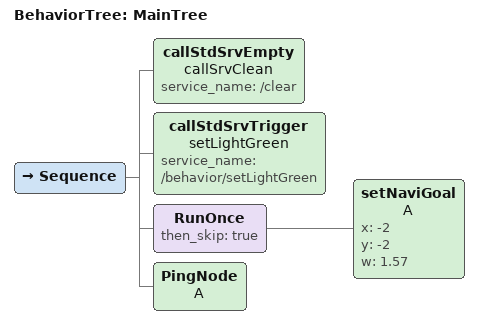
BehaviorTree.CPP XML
<root BTCPP_format="4">
    <BehaviorTree ID="MainTree">
        <Sequence>
            <callStdSrvEmpty name="callSrvClean" service_name="/clear"/>
            <callStdSrvTrigger name="setLightGreen" service_name="/behavior/setLightGreen"/>
            <RunOnce then_skip="true">
                <setNaviGoal name="A" x="-2" y="-2" w="1.57"/>
            </RunOnce>
            <PingNode name="A"/>
        </Sequence>
    </BehaviorTree>
</root>
